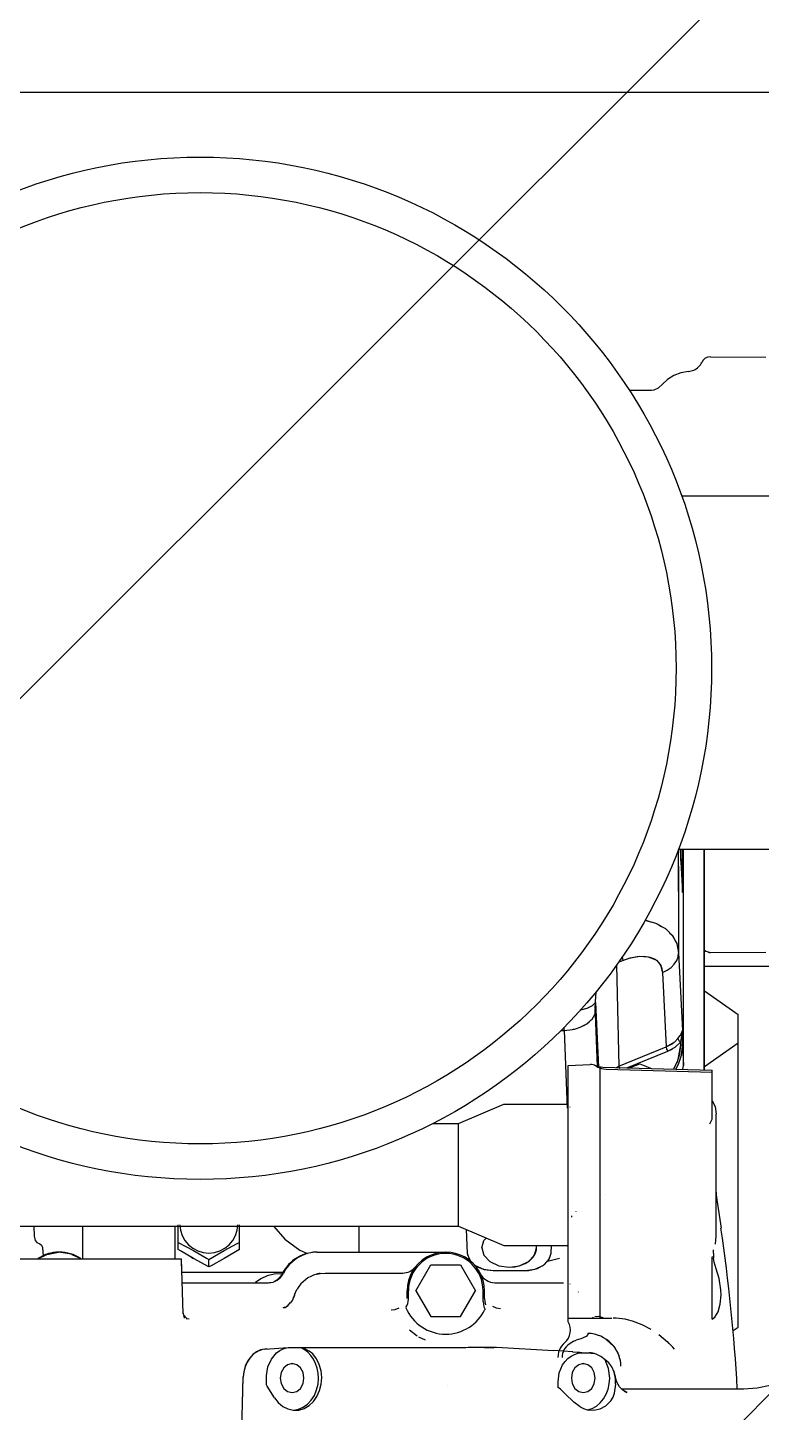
# Model space of a CAD drawing. Header units: millimetres. Extents: x 1084702 to 1166801, y 36632 to 124519.
# Drawn here: x 1103037.3 to 1103265.2, y 48082.1 to 48512.3 of the extents above; entities that cross this region are included whole.
import ezdxf

# ---------------------------------------------------------------- set-up
doc = ezdxf.new("R2010")
doc.units = ezdxf.units.MM
doc.header["$LTSCALE"] = 250
doc.layers.get('0').update_dxf_attribs({"color": 255})
doc.layers.add('%posline', color=240, linetype='Continuous')
doc.layers.add('%symbol', color=1, linetype='Continuous')
doc.styles.add('ROMANS', font='ROMANS.shx', dxfattribs={"height": 100})
doc.dimstyles.new('dott', dxfattribs={"dimscale": 100, "dimtxt": 150, "dimasz": 0.01, "dimexe": 0.5, "dimexo": 1, "dimgap": 1, "dimtad": 1, "dimdsep": 46, "dimtxsty": 'ROMANS', "dimcen": 1.5, "dimclrd": 1, "dimclre": 1, "dimclrt": 2, "dimazin": 2, "dimtfac": 1, "dimtmove": 2, "dimatfit": 3, "dimldrblk": 'DOT', "dimfxl": 1, "dimtvp": 100, "dimtolj": 1, "dimarcsym": 0})

# ---------------------------------------------------------------- blocks, each defined once
blk = doc.blocks.new('_Dot')
at = {"color": 0, "linetype": 'ByBlock', "lineweight": -2}
blk.add_line((-0.5, 0), (-1, 0), dxfattribs=at)
at = {"color": 0, "linetype": 'ByBlock', "const_width": 0.5}
blk.add_lwpolyline([(-0.25, 0, 1), (0.25, 0, 1)], format="xyb", close=True, dxfattribs=at)
blk = doc.blocks.new('GENERATOR-CENTER')
for p, q in [((-3075.61, 660), (274.39, 660)), ((-1568.36, 577.73), (-1551.21, 577.61)), ((-1577.55, 572.78), (-1579.74, 571.95)), ((-1575.25, 573.16), (-1577.55, 572.78)), ((-1575.25, 573.16), (-1573.55, 573.57)), ((-1585.85, 567.51), (-1584.55, 568.09)), ((-1584.55, 568.09), (-1583.43, 569.11)), ((-1581.72, 570.71), (-1583.43, 569.11)), ((-1579.74, 571.95), (-1581.72, 570.71)), ((-1593.58, 567.34), (-1586.72, 567.34)), ((-1587.04, 567.34), (-1585.85, 567.51)), ((-1531.21, 534.41), (-1577.3, 534.41)), ((-1578.37, 424.59), (-1578.35, 414.48)), ((-1578.37, 424.57), (-1578.37, 419.76)), ((-1531.21, 424.68), (-1578.33, 424.68)), ((-1577.79, 424.68), (-1577.11, 411.29)), ((-1577.79, 424.68), (-1577.11, 411.29)), ((-1577.61, 421.16), (-1577.61, 424.68)), ((-1577.61, 421.16), (-1577.61, 424.68)), ((-1577.11, 411.29), (-1577.11, 424.68)), ((-1577.11, 411.29), (-1577.11, 424.68)), ((-1576.81, 357.48), (-1576.81, 424.68)), ((-1576.81, 357.48), (-1576.81, 424.68)), ((-1570.39, 356.15), (-1570.39, 424.68)), ((-1570.23, 356.14), (-1570.23, 424.68)), ((-1578.37, 419.76), (-1578.32, 403.24)), ((-1578.35, 415.56), (-1578.35, 415.56)), ((-1578.35, 414.48), (-1578.35, 411.91)), ((-1578.35, 411.91), (-1578.33, 408.15)), ((-1577.19, 412.94), (-1577.17, 412.73)), ((-1577.17, 412.73), (-1577.11, 411.29)), ((-1578.33, 408.15), (-1578.28, 392.52)), ((-1588.65, 402.68), (-1588.49, 402.66)), ((-1588.49, 402.66), (-1588.34, 402.61)), ((-1588.34, 402.61), (-1588.17, 402.58)), ((-1588.31, 402.6), (-1586.97, 402.19)), ((-1588.17, 402.58), (-1586.69, 402.1)), ((-1586.71, 402.11), (-1585.18, 401.64)), ((-1585.18, 401.64), (-1585.05, 401.57)), ((-1585.05, 401.56), (-1584.9, 401.51)), ((-1585.03, 401.55), (-1583.8, 400.86)), ((-1584.9, 401.51), (-1583.55, 400.71)), ((-1583.57, 400.73), (-1582.39, 400.06)), ((-1578.32, 403.24), (-1578.28, 392.52)), ((-1582.39, 400.06), (-1582.3, 399.98)), ((-1582.31, 399.97), (-1582.19, 399.9)), ((-1582.29, 399.96), (-1581.23, 398.92)), ((-1582.19, 399.9), (-1581.04, 398.73)), ((-1581.3, 399), (-1581.3, 398.99)), ((-1581.3, 398.99), (-1581.3, 398.99)), ((-1581.08, 398.78), (-1580.24, 397.96)), ((-1580.24, 397.96), (-1580.2, 397.88)), ((-1580.21, 397.88), (-1580.14, 397.82)), ((-1580.2, 397.87), (-1579.37, 396.36)), ((-1580.14, 397.82), (-1579.28, 396.19)), ((-1580.02, 397.55), (-1580.02, 397.59)), ((-1579.3, 396.23), (-1578.85, 395.4)), ((-1578.85, 395.4), (-1578.84, 395.36)), ((-1578.84, 395.36), (-1578.28, 392.52)), ((-1578.84, 395.36), (-1578.82, 395.32)), ((-1578.82, 395.32), (-1578.28, 392.52)), ((-1578.43, 391.31), (-1578.28, 392.52)), ((-1578.28, 392.52), (-1577.11, 368.34)), ((-1578.28, 392.52), (-1577.11, 368.34)), ((-1570.23, 393.38), (-1569.84, 392.99)), ((-1569.84, 392.99), (-1568.35, 392.63)), ((-1568.36, 392.62), (-1551.21, 392.75)), ((-1597.57, 388.69), (-1596.82, 357.28)), ((-1597.57, 388.69), (-1596.82, 357.28)), ((-1596.93, 389.59), (-1595.64, 390.13)), ((-1596.93, 389.59), (-1595.64, 390.13)), ((-1595.79, 391.23), (-1595.64, 390.13)), ((-1595.76, 391.28), (-1595.64, 390.13)), ((-1595.64, 390.13), (-1593.35, 390.93)), ((-1595.64, 390.13), (-1593.6, 390.86)), ((-1593.6, 390.86), (-1590.44, 391.47)), ((-1593.35, 390.93), (-1591.13, 391.39)), ((-1592.84, 391), (-1592.84, 391.04)), ((-1591.13, 391.39), (-1589.04, 391.49)), ((-1590.44, 391.47), (-1587.7, 391.33)), ((-1589.04, 391.49), (-1587.18, 391.2)), ((-1587.7, 391.33), (-1585.13, 390.2)), ((-1587.18, 391.2), (-1585.6, 390.53)), ((-1585.6, 390.53), (-1584.39, 389.48)), ((-1585.13, 390.2), (-1584.04, 388.86)), ((-1584.39, 389.48), (-1583.6, 388.08)), ((-1584.03, 388.85), (-1583.81, 388.58)), ((-1583.81, 388.58), (-1583.76, 388.38)), ((-1583.76, 388.36), (-1583.28, 386.4)), ((-1583.6, 388.08), (-1583.28, 386.4)), ((-1581.85, 387.12), (-1580.62, 388.01)), ((-1580.62, 388.01), (-1579.62, 389.02)), ((-1579.62, 389.02), (-1578.88, 390.13)), ((-1578.88, 390.13), (-1578.43, 391.31)), ((-1570.23, 388.34), (-1546.11, 388.34)), ((-1583.28, 386.4), (-1581.85, 387.12)), ((-1583.28, 386.4), (-1582.16, 363.27)), ((-1583.28, 386.4), (-1582.16, 363.27)), ((-1604.09, 377.08), (-1603.96, 379.27)), ((-1604.09, 377.08), (-1603.99, 379.03)), ((-1603.99, 379.03), (-1603.87, 380.05)), ((-1603.89, 379.9), (-1603.81, 380.51)), ((-1603.86, 380.13), (-1603.82, 380.5)), ((-1570.23, 380.74), (-1559.83, 373.39)), ((-1608.7, 374.81), (-1608.68, 374.81)), ((-1608.7, 374.81), (-1608.68, 374.81)), ((-1608.68, 374.81), (-1606.64, 375.36)), ((-1608.68, 374.81), (-1606.64, 375.36)), ((-1606.64, 375.36), (-1605.07, 376.13)), ((-1606.64, 375.36), (-1605.07, 376.13)), ((-1605.07, 376.13), (-1604.09, 377.08)), ((-1605.07, 376.13), (-1604.09, 377.08)), ((-1604.17, 375.45), (-1604.09, 377.08)), ((-1604.17, 375.45), (-1604.16, 373.61)), ((-1604.16, 373.61), (-1604.09, 377.08)), ((-1604.09, 377.08), (-1603.14, 357.04)), ((-1608.2, 369.72), (-1607.37, 370.17)), ((-1607.73, 369.9), (-1607.37, 370.17)), ((-1607.37, 370.17), (-1606.75, 370.51)), ((-1606.75, 370.51), (-1605.95, 371.23)), ((-1605.95, 371.23), (-1605.39, 371.74)), ((-1605.95, 371.23), (-1605.51, 371.56)), ((-1605.51, 371.56), (-1605.39, 371.74)), ((-1605.39, 371.74), (-1605.16, 371.95)), ((-1605.16, 371.95), (-1604.16, 373.61)), ((-1604.17, 373.6), (-1604.16, 373.61)), ((-1604.16, 373.61), (-1603.56, 357.21)), ((-1559.83, 364.6), (-1559.83, 373.39)), ((-1614.79, 368.39), (-1613.81, 368.37)), ((-1614.79, 368.39), (-1613.81, 368.37)), ((-1613.81, 368.37), (-1613.8, 369.39)), ((-1613.81, 368.37), (-1611.23, 368.66)), ((-1613.81, 368.37), (-1612.93, 344.26)), ((-1613.81, 368.37), (-1612.93, 344.26)), ((-1611.23, 368.66), (-1610.88, 368.76)), ((-1610.88, 368.76), (-1610.03, 369.02)), ((-1610.88, 368.76), (-1610.6, 368.8)), ((-1610.6, 368.8), (-1610.03, 369.02)), ((-1610.03, 369.02), (-1608.82, 369.38)), ((-1608.82, 369.38), (-1608.2, 369.72)), ((-1608.2, 369.72), (-1607.73, 369.9)), ((-1579.5, 364.84), (-1578.48, 365.88)), ((-1578.48, 365.88), (-1577.75, 366.79)), ((-1578.48, 365.88), (-1578.21, 365.29)), ((-1578.48, 365.88), (-1578.23, 365.26)), ((-1577.75, 366.82), (-1577.72, 366.85)), ((-1577.75, 366.79), (-1577.75, 366.8)), ((-1577.74, 366.83), (-1577.11, 368.34)), ((-1577.72, 366.85), (-1577.27, 367.64)), ((-1577.61, 364.85), (-1577.33, 366.06)), ((-1577.33, 366.06), (-1577.17, 367.21)), ((-1577.27, 367.64), (-1577.11, 368.34)), ((-1577.22, 367.87), (-1577.22, 368.08)), ((-1577.22, 367.87), (-1577.22, 368.08)), ((-1577.17, 367.21), (-1577.11, 368.34)), ((-1577.11, 363.57), (-1577.11, 368.34)), ((-1577.11, 363.57), (-1577.11, 368.34)), ((-1596.82, 357.28), (-1582.16, 363.27)), ((-1596.82, 357.28), (-1582.16, 363.27)), ((-1594.33, 356.8), (-1581.66, 361.97)), ((-1582.16, 363.27), (-1579.5, 364.84)), ((-1582.16, 363.27), (-1580.09, 364.39)), ((-1582.16, 363.27), (-1582, 362.6)), ((-1582.16, 363.27), (-1582, 362.6)), ((-1582, 362.6), (-1581.66, 361.97)), ((-1582, 362.6), (-1581.66, 361.97)), ((-1581.66, 361.97), (-1579.38, 363.21)), ((-1581.66, 361.97), (-1580.31, 362.62)), ((-1581.28, 362.15), (-1581.26, 362.19)), ((-1580.55, 364.14), (-1580.55, 364.22)), ((-1580.55, 364.14), (-1580.55, 364.22)), ((-1580.51, 364.16), (-1580.51, 364.24)), ((-1580.51, 364.16), (-1580.51, 364.24)), ((-1580.36, 364.24), (-1580.34, 364.34)), ((-1580.31, 362.62), (-1580.01, 362.87)), ((-1580.09, 364.39), (-1579.77, 364.68)), ((-1579.96, 364.57), (-1579.96, 364.51)), ((-1579.38, 363.21), (-1577.61, 364.85)), ((-1578.38, 359.4), (-1577.61, 363.91)), ((-1578.23, 365.26), (-1577.61, 364.85)), ((-1578.21, 365.29), (-1577.61, 364.85)), ((-1577.9, 361.13), (-1577.61, 363.91)), ((-1577.61, 363.91), (-1577.61, 364.85)), ((-1577.61, 363.91), (-1577.61, 364.85)), ((-1577.61, 363.91), (-1577.26, 363.81)), ((-1577.4, 360.74), (-1577.11, 363.57)), ((-1577.26, 363.81), (-1577.11, 363.57)), ((-1577.11, 363.57), (-1576.81, 357.48)), ((-1577.11, 363.57), (-1576.81, 357.48)), ((-1570.23, 357.24), (-1559.83, 364.6)), ((-1559.83, 276.21), (-1559.83, 364.6)), ((-1612.61, 357.5), (-1605.77, 357.86)), ((-1612.61, 347.51), (-1612.61, 357.5)), ((-1604.36, 357.59), (-1602.32, 357.02)), ((-1603.08, 357.15), (-1601.82, 357)), ((-1597.55, 356.88), (-1596.82, 357.28)), ((-1596.82, 357.28), (-1596.67, 356.61)), ((-1596.82, 357.28), (-1596.72, 356.86)), ((-1593.49, 356.77), (-1590.3, 358.07)), ((-1590.3, 358.07), (-1586.67, 356.59)), ((-1579.85, 356.41), (-1578.57, 359.01)), ((-1579.13, 356.39), (-1578.28, 357.97)), ((-1578.76, 358.42), (-1577.9, 361.13)), ((-1578.57, 359.01), (-1578.38, 359.4)), ((-1578.28, 357.97), (-1578.02, 358.81)), ((-1578.02, 358.81), (-1577.72, 359.75)), ((-1578.02, 358.81), (-1577.79, 359.27)), ((-1577.79, 359.27), (-1577.72, 359.75)), ((-1577.72, 359.75), (-1577.4, 360.74)), ((-1576.92, 356.33), (-1576.81, 357.48)), ((-1602.61, 307.4), (-1602.61, 356.7)), ((-1601.82, 357), (-1567.85, 356.08)), ((-1601.62, 356.5), (-1600.82, 356.37)), ((-1600.82, 356.37), (-1567.85, 355.48)), ((-1579.58, 356.96), (-1579.58, 356.89)), ((-1567.85, 355.48), (-1567.85, 356.08)), ((-1567.85, 348.42), (-1567.85, 355.48)), ((-1646.61, 339.51), (-1632.61, 345.53)), ((-1632.61, 345.53), (-1612.61, 345.53)), ((-1612.61, 307.55), (-1612.61, 347.51)), ((-1612.2, 344.54), (-1612.13, 344.54)), ((-1612.03, 344.61), (-1611.93, 344.62)), ((-1567.85, 341.4), (-1567.85, 348.42)), ((-1567.85, 346.56), (-1566.97, 344.79)), ((-1566.97, 344.79), (-1566.61, 342.39)), ((-1568.56, 339.4), (-1567.85, 340.82)), ((-1567.85, 341.3), (-1567.85, 341.4)), ((-1567.85, 340.82), (-1567.85, 341.3)), ((-1566.61, 323.52), (-1566.61, 342.39)), ((-1654.58, 339.51), (-1646.61, 339.51)), ((-1646.61, 307.55), (-1646.61, 339.51)), ((-1566.61, 304.56), (-1566.61, 323.52)), ((-1600.93, 317.56), (-1600.93, 317.56)), ((-1600.93, 317.56), (-1600.93, 317.56)), ((-1566.61, 318.16), (-1566.59, 317.44)), ((-1566.59, 317.44), (-1566.52, 316.62)), ((-1566.52, 316.62), (-1566.41, 315.78)), ((-1566.41, 315.78), (-1565.11, 306.93)), ((-1611.41, 310.4), (-1611.41, 310.79)), ((-1610.14, 312.09), (-1610.12, 312.1)), ((-1610.14, 312.09), (-1610.12, 312.1)), ((-2345.1, 307.52), (-1646.61, 307.54)), ((-1778.57, 307.53), (-1778.42, 304.49)), ((-1763.33, 297.42), (-1763.33, 307.53)), ((-1734.61, 297.42), (-1734.6, 307.53)), ((-1733.69, 302.55), (-1733.69, 308.05)), ((-1733.19, 308.05), (-1733.02, 306.33)), ((-1733.02, 306.33), (-1732.51, 304.68)), ((-1715.88, 304.67), (-1715.36, 306.32)), ((-1715.36, 306.32), (-1715.19, 308.03)), ((-1714.69, 302.53), (-1714.69, 308.03)), ((-1704.05, 307.49), (-1700.59, 303.5)), ((-1677.55, 299.52), (-1677.55, 307.54)), ((-1646.61, 307.55), (-1632.61, 301.53)), ((-1644.27, 306.54), (-1643.91, 299.24)), ((-1612.61, 300.48), (-1612.61, 307.55)), ((-1602.61, 302.45), (-1602.61, 307.4)), ((-1778.42, 304.49), (-1778.17, 303.13)), ((-1778.17, 303.13), (-1777.57, 302.49)), ((-1777.57, 302.49), (-1776.67, 302.06)), ((-1776.67, 302.06), (-1776.21, 301.72)), ((-1776.21, 301.72), (-1775.87, 300.98)), ((-1733.7, 300.33), (-1733.69, 302.55)), ((-1733.69, 302.55), (-1728.95, 300)), ((-1732.51, 304.68), (-1731.68, 303.16)), ((-1731.68, 303.16), (-1730.56, 301.82)), ((-1730.56, 301.82), (-1729.2, 300.73)), ((-1719.44, 299.99), (-1715.38, 302.21)), ((-1719.2, 300.72), (-1717.83, 301.81)), ((-1717.83, 301.81), (-1716.71, 303.14)), ((-1716.71, 303.14), (-1715.88, 304.67)), ((-1715.38, 302.21), (-1714.69, 302.53)), ((-1714.7, 300.31), (-1714.69, 302.53)), ((-1700.59, 303.5), (-1695.95, 300.17)), ((-1639.41, 300.85), (-1638.76, 303.15)), ((-1638.76, 303.15), (-1638.08, 303.88)), ((-1632.61, 301.53), (-1612.61, 301.53)), ((-1622.45, 300.26), (-1622.46, 301.53)), ((-1617.91, 299.24), (-1617.8, 301.53)), ((-1602.61, 279.02), (-1602.61, 302.45)), ((-1566.82, 302.03), (-1566.61, 304.56)), ((-1566.82, 302.03), (-1566.72, 303.31)), ((-1566.72, 303.31), (-1566.61, 304.56)), ((-1833.93, 297.42), (-1755.29, 297.42)), ((-1777.32, 297.42), (-1774.52, 298.82)), ((-1775.87, 300.98), (-1775.61, 298.34)), ((-1774.52, 298.82), (-1770.84, 299.48)), ((-1770.31, 299.47), (-1767.51, 299.09)), ((-1767.51, 299.09), (-1766.99, 298.93)), ((-1766.7, 298.82), (-1764.63, 297.89)), ((-1764.63, 297.89), (-1763.91, 297.42)), ((-1755.29, 297.42), (-1748.69, 297.42)), ((-1748.69, 297.42), (-1732.79, 297.42)), ((-1733.02, 299.87), (-1733.7, 300.33)), ((-1728.96, 297.51), (-1733.02, 299.87)), ((-1732.83, 297.42), (-1732.22, 280.35)), ((-1732.79, 297.42), (-1732.67, 293.01)), ((-1729.79, 298.04), (-1728.96, 297.51)), ((-1729.2, 300.73), (-1727.64, 299.91)), ((-1724.21, 294.95), (-1728.95, 297.5)), ((-1728.94, 300), (-1724.88, 297.63)), ((-1727.64, 299.91), (-1725.95, 299.41)), ((-1725.95, 299.41), (-1724.2, 299.24)), ((-1724.88, 297.63), (-1724.2, 297.18)), ((-1724.21, 294.95), (-1724.2, 297.18)), ((-1724.2, 297.18), (-1719.45, 299.99)), ((-1724.2, 299.24), (-1722.44, 299.41)), ((-1719.46, 297.49), (-1723.52, 295.27)), ((-1722.44, 299.41), (-1720.75, 299.91)), ((-1720.75, 299.91), (-1719.2, 300.72)), ((-1714.7, 300.31), (-1719.45, 297.5)), ((-1695.95, 300.17), (-1693.52, 299.08)), ((-1690.61, 299.52), (-1690.35, 299.52)), ((-1690.35, 299.52), (-1650.86, 299.52)), ((-1643.91, 299.24), (-1643.22, 297.14)), ((-1643.91, 299.24), (-1643.78, 298.42)), ((-1643.78, 298.42), (-1642.82, 296.59)), ((-1643.22, 297.14), (-1641.47, 295.37)), ((-1639.41, 300.85), (-1638.76, 298.55)), ((-1638.76, 298.55), (-1636.92, 296.6)), ((-1624.9, 296.6), (-1623.06, 298.55)), ((-1624.57, 296.85), (-1623.53, 297.87)), ((-1623.53, 297.87), (-1622.81, 299.03)), ((-1623.06, 298.55), (-1622.41, 300.85)), ((-1622.81, 299.03), (-1622.45, 300.26)), ((-1620.35, 295.37), (-1618.6, 297.14)), ((-1619.95, 295.66), (-1618.49, 297.32)), ((-1619.02, 296.71), (-1615.25, 297.66)), ((-1618.6, 297.14), (-1617.91, 299.24)), ((-1618.49, 297.32), (-1617.91, 299.24)), ((-1612.61, 281.96), (-1612.61, 300.48)), ((-1567.85, 298.06), (-1567.44, 298.18)), ((-1567.85, 292.66), (-1567.85, 298.06)), ((-1567.53, 300.28), (-1567.4, 298.08)), ((-1567.44, 298.18), (-1567.4, 297.69)), ((-1567.26, 296.35), (-1567.4, 297.69)), ((-1732.68, 293.27), (-1701.11, 293.27)), ((-1723.52, 295.27), (-1724.21, 294.95)), ((-1703.85, 292.62), (-1706.07, 292.13)), ((-1701.52, 292.73), (-1703.85, 292.62)), ((-1701.1, 293.27), (-1701.1, 293.27)), ((-1690.69, 292.67), (-1689.6, 292.91)), ((-1689.6, 292.91), (-1688.11, 293.02)), ((-1688.11, 293.02), (-1663.98, 293.02)), ((-1659.85, 287.52), (-1655.23, 295.52)), ((-1655.23, 295.52), (-1645.99, 295.52)), ((-1645.99, 295.52), (-1641.37, 287.52)), ((-1642.82, 296.59), (-1641.04, 295.1)), ((-1641.77, 295.57), (-1641.66, 295.57)), ((-1641.47, 295.37), (-1638.91, 294.19)), ((-1641.04, 295.1), (-1638.64, 294.12)), ((-1638.91, 294.19), (-1635.91, 293.78)), ((-1638.64, 294.12), (-1635.91, 293.78)), ((-1636.92, 296.6), (-1634.16, 295.3)), ((-1635.91, 296.04), (-1635.91, 296.13)), ((-1635.91, 296.04), (-1635.91, 296.13)), ((-1635.91, 293.78), (-1625.91, 293.78)), ((-1635.91, 293.78), (-1625.91, 293.78)), ((-1634.16, 295.3), (-1630.91, 294.84)), ((-1630.91, 294.84), (-1627.66, 295.3)), ((-1630.91, 294.84), (-1629.13, 294.97)), ((-1629.13, 294.97), (-1627.44, 295.37)), ((-1627.66, 295.3), (-1624.9, 296.6)), ((-1627.44, 295.37), (-1625.89, 296)), ((-1625.91, 296.1), (-1625.91, 296.13)), ((-1625.91, 296.1), (-1625.91, 296.13)), ((-1625.91, 293.78), (-1622.91, 294.19)), ((-1625.91, 293.78), (-1624.75, 293.84)), ((-1625.89, 296), (-1624.57, 296.85)), ((-1624.75, 293.84), (-1622.12, 294.45)), ((-1622.91, 294.19), (-1620.35, 295.37)), ((-1622.12, 294.45), (-1619.95, 295.66)), ((-1567.85, 291.99), (-1567.85, 292.66)), ((-1566.57, 294.34), (-1567.26, 296.35)), ((-1565.66, 291.29), (-1566.57, 294.35)), ((-1732.56, 290.02), (-1705.61, 290.02)), ((-1708.05, 291.26), (-1709.68, 290.08)), ((-1706.07, 292.13), (-1708.05, 291.26)), ((-1635.35, 290.02), (-1613.98, 290.02)), ((-1612.1, 289.63), (-1612.09, 289.63)), ((-1612.09, 289.63), (-1612.03, 289.6)), ((-1567.85, 288.33), (-1567.85, 291.99)), ((-1567.85, 281.69), (-1567.85, 288.33)), ((-1565.17, 287.75), (-1565.66, 291.29)), ((-1698.78, 283.61), (-1698.17, 284.53)), ((-1698.17, 284.53), (-1697.78, 285.55)), ((-1697.99, 285.01), (-1697.75, 285.69)), ((-1697.62, 286.11), (-1697.16, 287.28)), ((-1697.16, 287.28), (-1696.75, 288.01)), ((-1662.61, 285.1), (-1662.61, 287.52)), ((-1662.19, 284.92), (-1662.19, 287.52)), ((-1659.85, 287.52), (-1655.23, 279.52)), ((-1645.99, 279.52), (-1641.37, 287.52)), ((-1639.03, 284.19), (-1639.03, 287.52)), ((-1639.03, 284.19), (-1638.76, 282.51)), ((-1638.61, 285.08), (-1638.61, 287.52)), ((-1638.61, 285.12), (-1638.51, 284.12)), ((-1638.61, 285.08), (-1638.51, 284.09)), ((-1638.51, 284.12), (-1638.21, 283.16)), ((-1638.51, 284.09), (-1638.21, 283.13)), ((-1609.48, 287.14), (-1609.42, 287.03)), ((-1565.33, 283.32), (-1565.11, 286.2)), ((-1565.11, 286.2), (-1565.17, 287.73)), ((-1732.24, 280.91), (-1732.05, 280)), ((-1732.05, 280), (-1731.05, 278.85)), ((-1732.05, 280), (-1731.82, 278.95)), ((-1701.03, 282.17), (-1700.49, 282.53)), ((-1701.03, 282.17), (-1700.97, 282.28)), ((-1700.97, 282.28), (-1700.47, 282.48)), ((-1700.5, 282.28), (-1699.59, 283)), ((-1700.5, 282.28), (-1699.57, 282.85)), ((-1699.64, 282.95), (-1699.59, 283)), ((-1699.59, 283), (-1698.8, 283.82)), ((-1667.61, 281.55), (-1666.31, 281.72)), ((-1666.31, 281.72), (-1665.11, 282.22)), ((-1638.76, 282.51), (-1638.41, 281.73)), ((-1638.21, 283.13), (-1638.21, 283.16)), ((-1636.11, 282.69), (-1634.9, 282.19)), ((-1634.9, 282.19), (-1633.61, 282.02)), ((-1612.61, 279.02), (-1612.61, 281.96)), ((-1567.85, 281.5), (-1567.85, 281.69)), ((-1567.85, 278.64), (-1567.85, 281.5)), ((-1567.07, 279.26), (-1565.98, 280.96)), ((-1565.98, 280.96), (-1565.33, 283.32)), ((-1731.23, 278.89), (-1730.29, 278.75)), ((-1655.23, 279.52), (-1645.99, 279.52)), ((-1612.61, 279.02), (-1605.61, 279.02)), ((-1612.61, 278.73), (-1612.61, 279.02)), ((-1612.61, 277.86), (-1612.61, 278.73)), ((-1605.61, 279.02), (-1604.03, 279.02)), ((-1604.72, 279.11), (-1605.06, 279.07)), ((-1603.04, 279.55), (-1604.25, 279.44)), ((-1604.03, 279.02), (-1599.03, 279.02)), ((-1601.69, 279.14), (-1603.04, 279.55)), ((-1592.59, 278.07), (-1594.2, 278.51)), ((-1589.61, 276.93), (-1592.59, 278.07)), ((-1586.78, 275.46), (-1589.61, 276.93)), ((-1567.85, 278.64), (-1567.07, 279.26)), ((-1561.35, 275.13), (-1559.83, 276.21)), ((-1659.48, 273.44), (-1661.86, 275.23)), ((-1656.88, 272.12), (-1658.93, 273.11)), ((-1650.61, 274.02), (-1650.46, 274.02)), ((-1610.78, 271.89), (-1612.25, 270.88)), ((-1610.78, 271.89), (-1610.1, 272.18)), ((-1608.64, 272.59), (-1610.1, 272.18)), ((-1606.97, 273.32), (-1608.64, 272.59)), ((-1606.47, 273.91), (-1606.97, 273.32)), ((-1606.52, 274.27), (-1606.47, 273.91)), ((-1600.74, 272.4), (-1598.36, 270.15)), ((-1584.46, 273.88), (-1581.74, 271.67)), ((-1711.27, 266.91), (-1712.19, 265.6)), ((-1710.5, 267.69), (-1711.5, 266.61)), ((-1710.15, 267.98), (-1711.27, 266.91)), ((-1709.35, 268.53), (-1710.5, 267.69)), ((-1708.88, 268.78), (-1710.15, 267.98)), ((-1708.1, 269.11), (-1709.35, 268.53)), ((-1707.51, 269.27), (-1708.88, 268.78)), ((-1706.78, 269.39), (-1708.1, 269.11)), ((-1706.08, 269.43), (-1707.51, 269.27)), ((-1706.78, 269.39), (-1699.59, 269.86)), ((-1704.77, 266.29), (-1703.15, 268.21)), ((-1703.15, 268.21), (-1702.18, 268.92)), ((-1702.18, 268.92), (-1701.13, 269.44)), ((-1701.13, 269.44), (-1700.03, 269.75)), ((-1700.03, 269.75), (-1698.9, 269.86)), ((-1699.59, 269.86), (-1699.09, 269.88)), ((-1699.09, 269.88), (-1649.53, 269.88)), ((-1698.9, 269.86), (-1695.74, 269.86)), ((-1694.62, 269.56), (-1695.74, 269.86)), ((-1694.56, 269.25), (-1695.74, 269.86)), ((-1693.01, 268.78), (-1694.62, 269.56)), ((-1693.48, 268.43), (-1694.56, 269.25)), ((-1692.51, 267.41), (-1693.48, 268.43)), ((-1691.92, 267.88), (-1693.01, 268.78)), ((-1691.68, 266.22), (-1692.51, 267.41)), ((-1690.76, 266.35), (-1691.92, 267.88)), ((-1643.61, 269.94), (-1643.04, 269.95)), ((-1643.04, 269.95), (-1642.96, 269.95)), ((-1643.04, 269.95), (-1643.04, 269.95)), ((-1643.03, 269.95), (-1643.04, 269.95)), ((-1638.52, 269.84), (-1643.03, 269.95)), ((-1642.96, 269.95), (-1638.6, 269.95)), ((-1638.6, 269.95), (-1634.85, 269.95)), ((-1638.52, 269.84), (-1635.7, 269.78)), ((-1634.87, 269.95), (-1617.11, 268.92)), ((-1634.87, 269.95), (-1634.85, 269.95)), ((-1611.12, 268.55), (-1617.11, 268.92)), ((-1615.73, 266.73), (-1615.5, 268.4)), ((-1615.5, 268.4), (-1615.35, 269)), ((-1612.67, 266.48), (-1611.68, 267.21)), ((-1611.68, 267.21), (-1610.62, 267.75)), ((-1611.21, 268.56), (-1605.47, 268.17)), ((-1611.12, 268.55), (-1609, 268.41)), ((-1610.62, 267.75), (-1609.49, 268.08)), ((-1609.49, 268.08), (-1608.34, 268.19)), ((-1608.34, 268.19), (-1605.93, 268.19)), ((-1605.93, 268.19), (-1605.98, 268.2)), ((-1605.57, 268.18), (-1605.46, 268.17)), ((-1605.57, 268.18), (-1605.46, 268.17)), ((-1605.44, 268.17), (-1604.46, 268.01)), ((-1602.43, 267.12), (-1603.9, 267.85)), ((-1601.12, 266.02), (-1602.43, 267.12)), ((-1713.34, 262.46), (-1713.52, 260.75)), ((-1712.95, 263.89), (-1713.35, 262.33)), ((-1712.89, 264.1), (-1713.34, 262.46)), ((-1712.33, 265.33), (-1712.95, 263.89)), ((-1712.19, 265.6), (-1712.89, 264.1)), ((-1711.5, 266.61), (-1712.33, 265.33)), ((-1706.25, 261.16), (-1705.84, 263.87)), ((-1705.84, 263.87), (-1704.77, 266.29)), ((-1700.93, 263.55), (-1701.73, 262.09)), ((-1699.73, 264.53), (-1700.93, 263.55)), ((-1698.32, 264.87), (-1699.73, 264.53)), ((-1698.56, 264.86), (-1698.09, 264.86)), ((-1696.91, 264.53), (-1698.32, 264.87)), ((-1695.72, 263.55), (-1696.91, 264.53)), ((-1694.92, 262.09), (-1695.72, 263.55)), ((-1691.02, 264.89), (-1691.68, 266.22)), ((-1690.53, 263.45), (-1691.02, 264.89)), ((-1689.89, 264.56), (-1690.76, 266.35)), ((-1690.23, 261.93), (-1690.53, 263.45)), ((-1689.34, 262.6), (-1689.89, 264.56)), ((-1689.14, 260.53), (-1689.34, 262.6)), ((-1615.35, 261.98), (-1614.3, 264.49)), ((-1614.3, 264.49), (-1613.55, 265.56)), ((-1613.55, 265.56), (-1612.67, 266.48)), ((-1610.49, 263.55), (-1611.29, 262.09)), ((-1609.29, 264.53), (-1610.49, 263.55)), ((-1607.88, 264.87), (-1609.29, 264.53)), ((-1608.11, 264.86), (-1607.65, 264.86)), ((-1606.47, 264.53), (-1607.88, 264.87)), ((-1605.27, 263.55), (-1606.47, 264.53)), ((-1604.47, 262.09), (-1605.27, 263.55)), ((-1601.12, 266.02), (-1601.05, 266)), ((-1600.06, 263.33), (-1601.12, 266.02)), ((-1599.93, 265.16), (-1601.05, 266)), ((-1599.69, 260.37), (-1600.06, 263.33)), ((-1598.99, 263.86), (-1599.93, 265.16)), ((-1598.27, 262.17), (-1598.99, 263.86)), ((-1597.92, 260.74), (-1598.42, 262.63)), ((-1714.46, 223.52), (-1713.52, 260.75)), ((-1714.37, 226.6), (-1713.51, 260.71)), ((-1713.35, 262.33), (-1713.51, 260.71)), ((-1706.33, 258.24), (-1706.25, 261.16)), ((-1706.04, 257.9), (-1706.33, 258.24)), ((-1701.73, 262.09), (-1702.01, 260.37)), ((-1702.01, 260.37), (-1701.73, 258.65)), ((-1701.73, 258.65), (-1700.93, 257.19)), ((-1695.72, 257.19), (-1694.92, 258.65)), ((-1694.64, 260.37), (-1694.92, 262.09)), ((-1694.92, 258.65), (-1694.64, 260.37)), ((-1690.71, 256.68), (-1690.28, 258.49)), ((-1690.28, 258.49), (-1690.13, 260.37)), ((-1690.13, 260.37), (-1690.23, 261.93)), ((-1689.78, 256.47), (-1689.29, 258.46)), ((-1689.29, 258.46), (-1689.14, 260.53)), ((-1615.71, 259.2), (-1615.35, 261.98)), ((-1615.71, 257.41), (-1615.71, 259.2)), ((-1611.29, 262.09), (-1611.57, 260.37)), ((-1611.57, 260.37), (-1611.29, 258.65)), ((-1611.29, 258.65), (-1610.49, 257.19)), ((-1605.27, 257.19), (-1604.47, 258.65)), ((-1604.19, 260.37), (-1604.47, 262.09)), ((-1604.47, 258.65), (-1604.19, 260.37)), ((-1600.19, 256.93), (-1599.81, 258.62)), ((-1599.81, 258.62), (-1599.69, 260.37)), ((-1597.9, 260.25), (-1598.27, 262.17)), ((-1598.15, 255.72), (-1597.82, 258.54)), ((-1597.45, 259.14), (-1597.92, 260.74)), ((-1597.58, 259.45), (-1597.55, 259.34)), ((-1596.61, 257.69), (-1597.45, 259.14)), ((-1597.01, 258.26), (-1596.93, 258.11)), ((-1703.81, 254.25), (-1706.04, 257.9)), ((-1703.81, 254.25), (-1702.63, 252.75)), ((-1700.93, 257.19), (-1699.73, 256.21)), ((-1699.73, 256.21), (-1698.32, 255.87)), ((-1698.32, 255.87), (-1696.91, 256.21)), ((-1696.91, 256.21), (-1695.72, 257.19)), ((-1692.36, 253.52), (-1691.41, 255)), ((-1691.72, 253.08), (-1690.61, 254.65)), ((-1691.41, 255), (-1690.71, 256.68)), ((-1690.61, 254.65), (-1689.78, 256.47)), ((-1649.95, 258.14), (-1649.95, 258.14)), ((-1615.01, 256.96), (-1615.71, 257.41)), ((-1613.55, 255.44), (-1615.01, 256.96)), ((-1610.86, 252.89), (-1613.55, 255.44)), ((-1610.49, 257.19), (-1609.29, 256.21)), ((-1609.29, 256.21), (-1607.88, 255.87)), ((-1607.88, 255.87), (-1606.47, 256.21)), ((-1606.47, 256.21), (-1605.27, 257.19)), ((-1602.65, 252.68), (-1601.63, 253.91)), ((-1601.63, 253.91), (-1600.8, 255.34)), ((-1600.8, 255.34), (-1600.19, 256.93)), ((-1599.35, 253.27), (-1598.62, 254.43)), ((-1598.62, 254.43), (-1598.15, 255.72)), ((-1595.6, 256.65), (-1596.61, 257.69)), ((-1596.25, 257.25), (-1596.08, 257.05)), ((-1596.01, 257.02), (-1559.63, 257.02)), ((-1595.8, 256.82), (-1595.7, 256.72)), ((-1594.35, 255.92), (-1595.6, 256.65)), ((-1595.07, 256.28), (-1594.84, 256.2)), ((-1595.07, 256.27), (-1594.76, 256.13)), ((-1595.02, 256.25), (-1594.35, 255.92)), ((-1594.81, 256.15), (-1594.76, 256.13)), ((-1559.63, 257.02), (-1558, 257.05)), ((-1558, 257.05), (-1553.9, 257.4)), ((-1553.9, 257.4), (-1549.85, 258.13)), ((-1702.63, 252.75), (-1701.22, 251.57)), ((-1701.22, 251.57), (-1699.65, 250.78)), ((-1699.65, 250.78), (-1697.97, 250.4)), ((-1697.97, 250.4), (-1696.27, 250.45)), ((-1697.83, 250.39), (-1696.3, 250.68)), ((-1696.3, 250.68), (-1694.85, 251.31)), ((-1696.27, 250.45), (-1694.62, 250.93)), ((-1694.85, 251.31), (-1693.52, 252.27)), ((-1694.62, 250.93), (-1693.08, 251.82)), ((-1693.52, 252.27), (-1692.36, 253.52)), ((-1693.08, 251.82), (-1691.72, 253.08)), ((-1608.9, 251.47), (-1610.86, 252.89)), ((-1608.9, 251.47), (-1607.8, 250.9)), ((-1607.8, 250.9), (-1606.65, 250.54)), ((-1606.65, 250.54), (-1604.64, 250.39)), ((-1606.53, 250.51), (-1605.14, 250.95)), ((-1605.14, 250.95), (-1603.83, 251.68)), ((-1604.64, 250.39), (-1602.65, 250.81)), ((-1603.83, 251.68), (-1602.65, 252.68)), ((-1602.65, 250.81), (-1600.85, 251.79)), ((-1600.85, 251.79), (-1599.35, 253.27))]:
    blk.add_line(p, q)
for radius in [158.85, 147.81]:
    blk.add_circle((-1726.88, 480.95), radius)
for centre, radius, start, end in [((-1568.37, 574.73), 3, 89.9434, 154.8884), ((-1575.61, 578.13), 5, 294.2901, 334.8831), ((-1568.37, 395.62), 3, 256.6497, 270.0566), ((-1605.61, 354.86), 3, 56.4537, 93), ((-1600.64, 362.36), 5.99, 236.5217, 260.5533), ((-2105.52, 226.86), 546.3, 3.1641, 8.4281), ((-1770.61, 287.52), 12, 95.5525, 123.7695), ((-1770.61, 287.52), 12, 56.2702, 123.7032), ((-1690.61, 287.52), 12, 121.1525, 153.821), ((-1690.35, 287.52), 12, 90.0001, 153.8209), ((-1690.61, 287.52), 12, 105.4348, 119.6972), ((-1690.61, 287.52), 12, 90, 97.3965), ((-1650.61, 287.52), 12, 359.9996, 180.0004), ((-1650.61, 287.52), 11.58, 0.0085, 179.9915), ((-1650.61, 287.52), 12, 90.0621, 90.1079), ((-1705.61, 295.02), 5, 270.0024, 333.8174), ((-1705.86, 295.02), 5, 293.8293, 333.821), ((-1688.11, 283.02), 10, 105.0011, 149.996), ((-1688.11, 283.02), 10, 102.8727, 104.9187), ((-1688.11, 283.02), 10, 98.6036, 102.8776), ((-1663.98, 298.02), 5, 269.9998, 321.8557), ((-1650.61, 287.52), 12, 29.9871, 35.9997), ((-1650.61, 287.52), 12, 26.1797, 29.2146), ((-1635.35, 295.02), 5, 206.1786, 270.0003), ((-1635.35, 295.02), 5, 206.179, 270), ((-1705.86, 295.02), 5, 270, 281.1261), ((-1688.11, 283.02), 10, 161.9995, 165.3669), ((-1666.8, 284.93), 4.61, 324.6654, 359.9573), ((-1650.61, 287.52), 13.5, 202.9446, 270), ((-1650.61, 287.52), 13.5, 270, 334.6044), ((-1616.87, 275.25), 5, 310.4608, 31.4791), ((-1605.61, 282.02), 3, 269.9994, 280.591), ((-1598.66, 260.18), 18.86, 78.5654, 89.8135), ((-1599.08, 257.76), 21.32, 76.7692, 78.7601), ((-1609.74, 266.88), 6, 130.4574, 159.3749), ((-1606.67, 263.76), 10.5, 43.8521, 89.1899), ((-1677.45, 179.96), 132.59, 42.3974, 43.7797), ((-1650.49, 649.76), 379.88, 270.1445, 271.0385), ((-1609.73, 266.88), 4.72, 122.2163, 181.4736), ((-1605.99, 261.77), 6.43, 85.3576, 89.8503), ((-1605.94, 262.04), 6.15, 70.6674, 89.9082), ((-1605.99, 261.77), 6.43, 70.9859, 71.8132), ((-1606.66, 263.77), 10.49, 21.2193, 43.854), ((-1606.67, 263.77), 10.5, 1.4984, 37.4997), ((-1606.65, 263.77), 10.48, 1.4856, 21.2406), ((-1616.86, 258.49), 19.03, 0.1613, 5.3001)]:
    blk.add_arc(centre, radius, start, end)
blk = doc.blocks.new('BL_1-deck_B4_2')
blk.add_blockref('GENERATOR-CENTER', (87054.78, 16083.83))

msp = doc.modelspace()

# ---------------------------------------------------------------- hatches: boundary and pattern name
at = {"layer": '%symbol', "true_color": 0x939598}
h = msp.add_hatch(dxfattribs=at)
h.set_pattern_fill('ANSI31', color=252, scale=100)
h.paths.add_polyline_path([(1097892.6, 52632.31), (1097892.6, 43032.31), (1109392.6, 43032.31), (1109392.6, 52632.31)])

# ---------------------------------------------------------------- block references
msp.add_blockref('BL_1-deck_B4_2', (1017763.01, 31748.48))

# ---------------------------------------------------------------- leaders
at = {"layer": '%posline', "linetype": 'ByBlock'}
msp.add_leader([(1105977.01, 46518.41), (1099711.3, 53457.36)], dimstyle='dott', override={"dimasz": 2, "dimgap": 1, "dimtad": 0, "dimclrd": 256}, dxfattribs=at)

doc.saveas('drawing.dxf')
